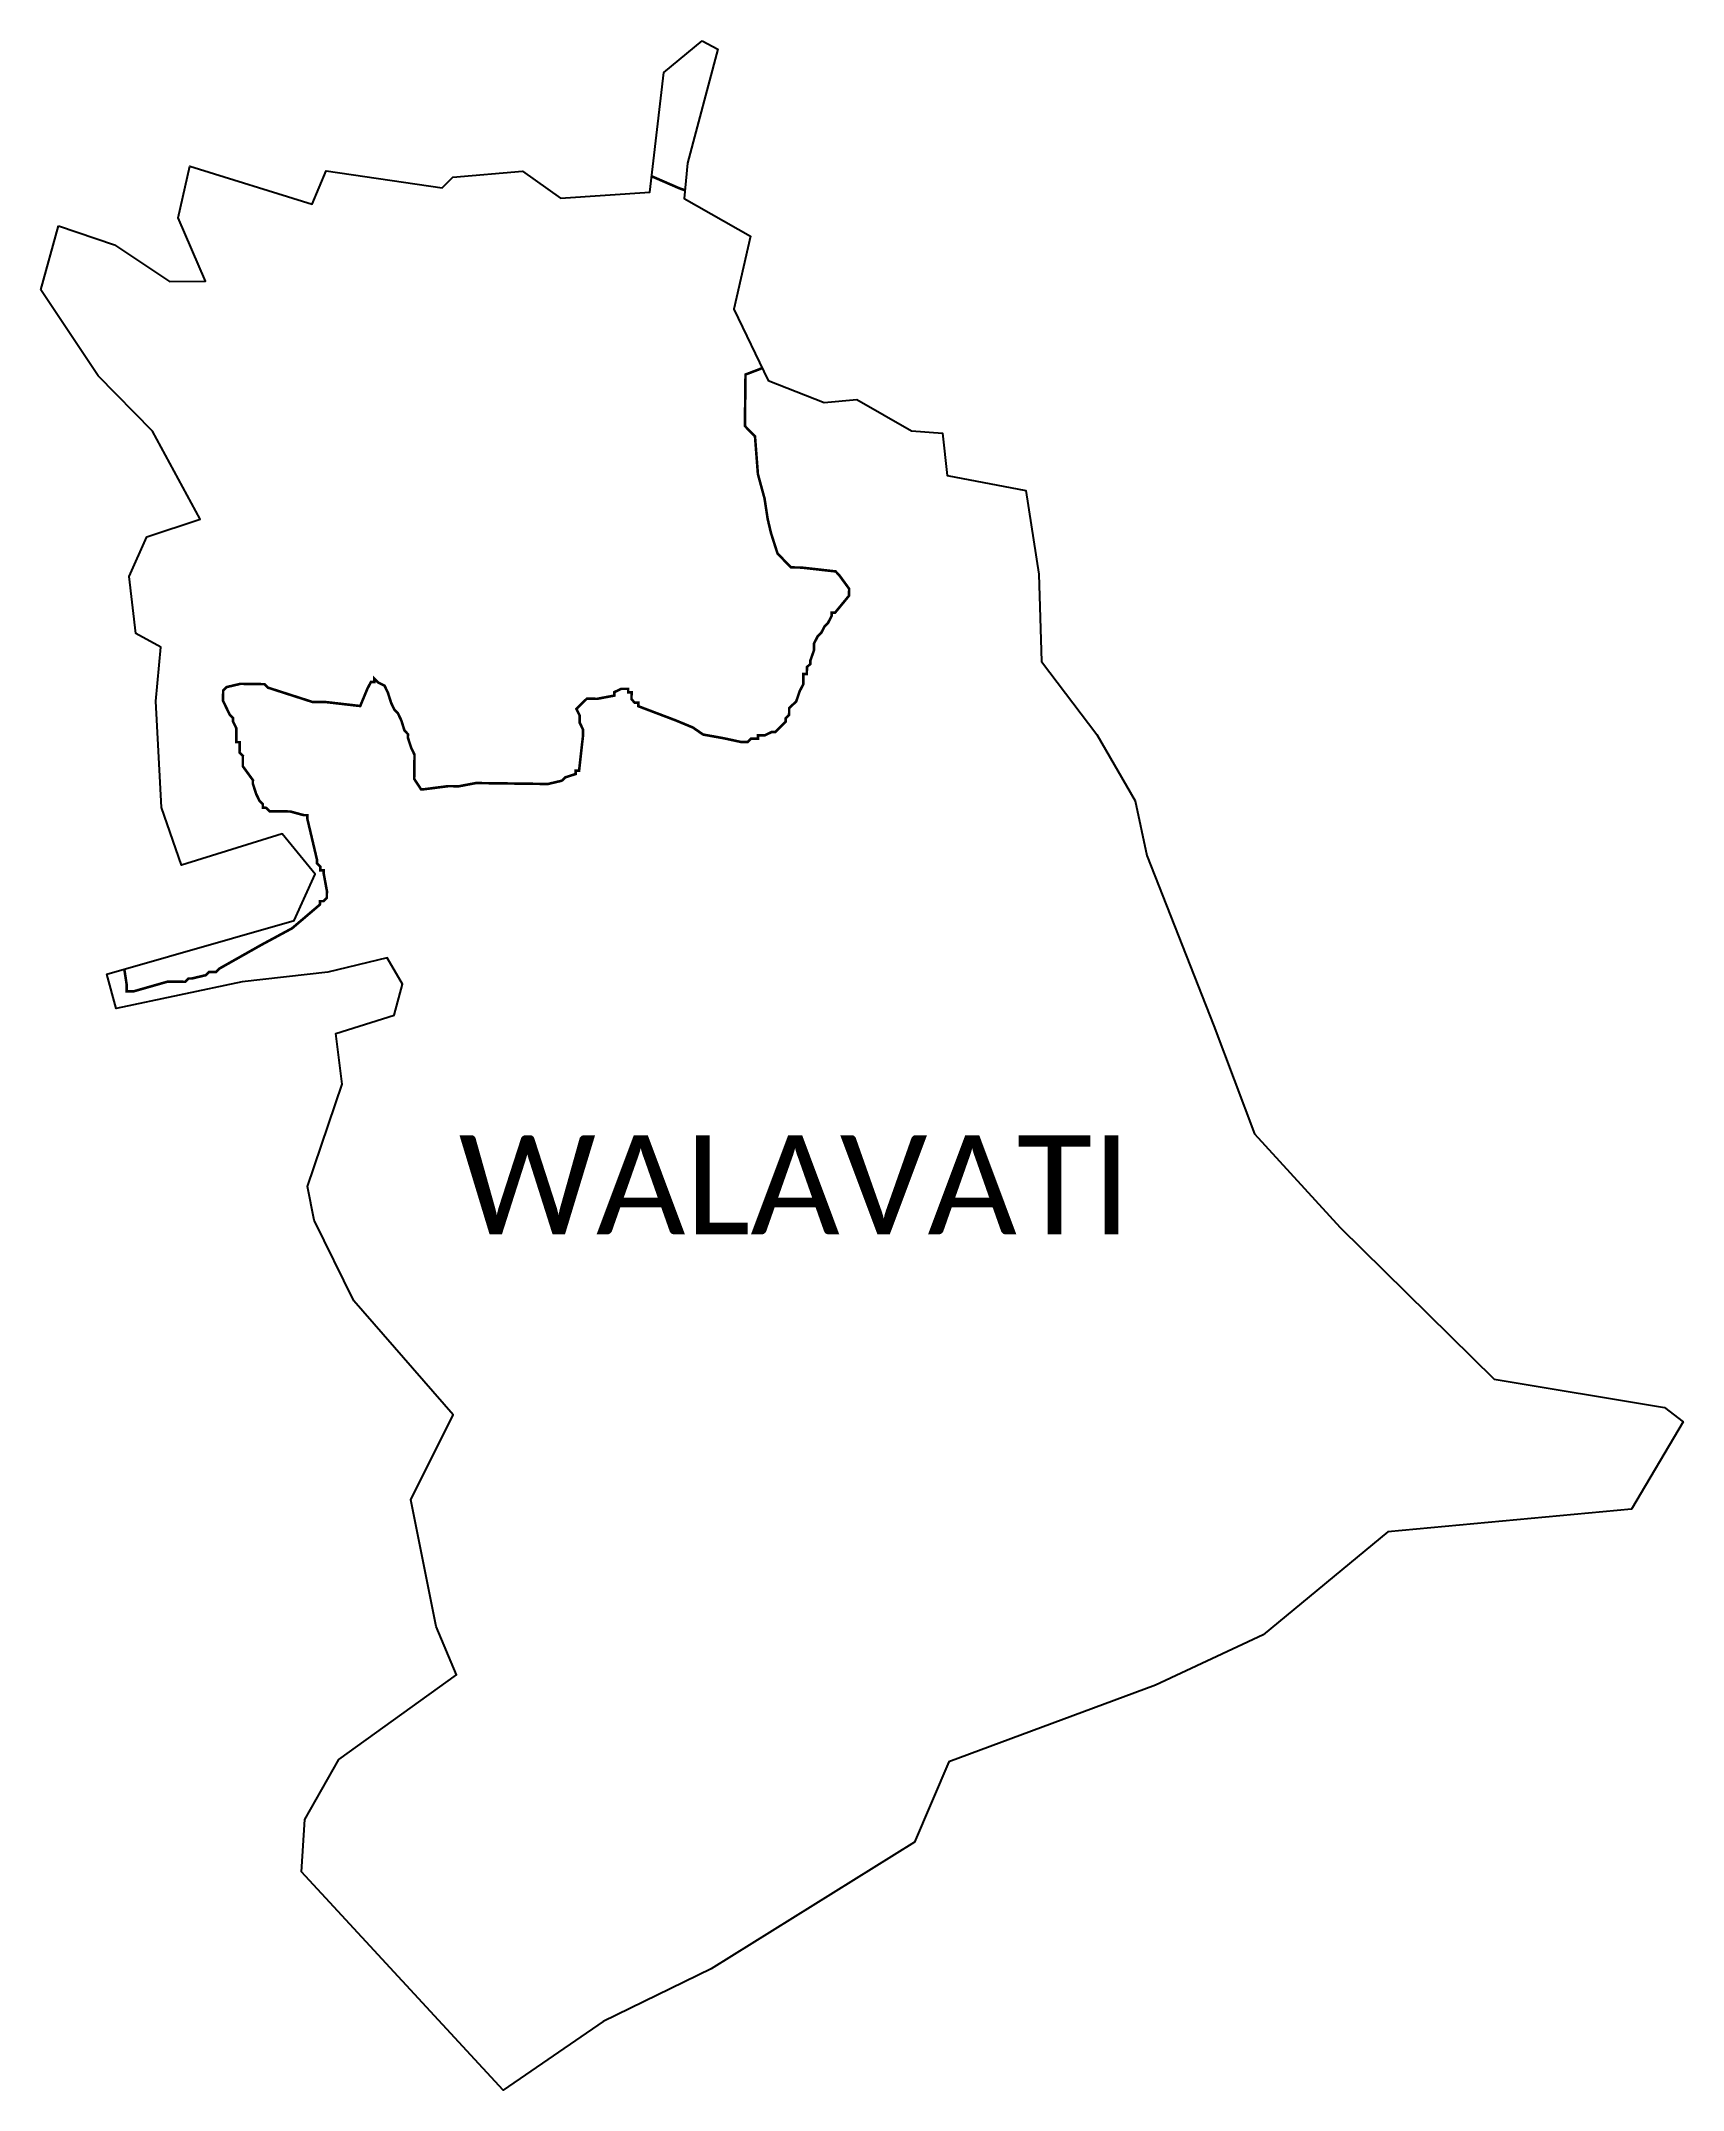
# Model space of a CAD drawing. Header units: metres. Extents: x 288530 to 290447, y 1999175 to 2001567.
import ezdxf

# ---------------------------------------------------------------- set-up
doc = ezdxf.new("R2010")
doc.units = ezdxf.units.M
for name, color, linetype in [('ddddd', 7, 'Continuous'), ('HAZARDS LINE', 1, 'Continuous'), ('VILLAGE BOUNDRY', 10, 'Continuous')]:
    doc.layers.add(name, color=color, linetype=linetype)
doc.styles.get("Standard").update_dxf_attribs({"font": 'simplex.shx'})

msp = doc.modelspace()

# ---------------------------------------------------------------- linework, layer by layer
at = {"color": 3, "flags": 128}
msp.add_lwpolyline([(288530.1, 2001276.2), (288550.5, 2001351)], dxfattribs=at)
at = {"layer": 'HAZARDS LINE', "lineweight": 18, "const_width": 3.01}
for points in [[(289281.7, 2001392.6), (289275.3, 2001394.8), (289243.1, 2001408.8)], [(288627.4, 2000483.3), (288630.1, 2000465.5), (288630, 2000457.5), (288638, 2000457.4), (288678.2, 2000468.9), (288698.3, 2000468.6), (288702.3, 2000472.5), (288706.3, 2000472.5), (288722.4, 2000476.3), (288726.5, 2000480.2), (288734.5, 2000480.1), (288738.5, 2000484.1), (288787, 2000511.5), (288823.3, 2000531.1), (288855.7, 2000558.7), (288855.8, 2000562.7), (288859.8, 2000562.7), (288863.8, 2000566.6), (288863.9, 2000574.6), (288860.2, 2000594.7), (288860.2, 2000598.7), (288856.2, 2000598.8), (288856.3, 2000602.8), (288852.3, 2000606.8), (288852.4, 2000610.8), (288841, 2000659.1), (288841, 2000663.1), (288837, 2000663.1), (288821.1, 2000667.4), (288797, 2000667.7), (288793.1, 2000671.7), (288789.1, 2000671.8), (288789.1, 2000675.8), (288785.2, 2000679.9), (288781.3, 2000687.9), (288777.4, 2000700), (288777.5, 2000704), (288765.7, 2000720.2), (288765.8, 2000732.2), (288761.9, 2000736.3), (288762, 2000748.3), (288758, 2000748.3), (288758.2, 2000764.4), (288754.3, 2000772.4), (288754.4, 2000776.4), (288750.4, 2000780.5), (288742.6, 2000796.6), (288742.8, 2000808.6), (288746.8, 2000812.6), (288762.9, 2000816.4), (288791, 2000816), (288794.9, 2000812), (288846.8, 2000795.3), (288862.8, 2000795.1), (288902.8, 2000790.5), (288911.1, 2000810.5), (288915.2, 2000818.4), (288919.2, 2000818.4), (288919.3, 2000822.4), (288923.2, 2000818.3), (288931.2, 2000814.2), (288935.1, 2000806.1), (288938.9, 2000794.1), (288942.8, 2000786), (288946.8, 2000781.9), (288950.7, 2000773.9), (288954.5, 2000761.8), (288958.5, 2000757.7), (288958.4, 2000753.7), (288962.3, 2000741.7), (288966.2, 2000733.6), (288965.8, 2000705.5), (288973.7, 2000693.4), (288977.7, 2000693.4), (289005.8, 2000697), (289017.8, 2000696.8), (289037.9, 2000700.6), (289122, 2000699.5), (289138.1, 2000703.3), (289142.1, 2000707.2), (289154.2, 2000711.1), (289154.3, 2000715.1), (289158.3, 2000715), (289162.8, 2000755.1), (289162.9, 2000763.1), (289159, 2000771.1), (289159.1, 2000779.2), (289155.2, 2000787.2), (289163.3, 2000795.1), (289167.4, 2000799.1), (289179.4, 2000798.9), (289199.5, 2000802.7), (289199.5, 2000806.7), (289207.6, 2000810.6), (289215.6, 2000810.5), (289215.6, 2000806.5), (289219.6, 2000806.4), (289219.5, 2000798.4), (289223.4, 2000794.3), (289227.4, 2000794.3), (289227.4, 2000790.3), (289271.2, 2000773.7), (289291.2, 2000765.4), (289303.1, 2000757.2), (289327.1, 2000752.9), (289347, 2000748.6), (289355, 2000748.5), (289359.1, 2000752.5), (289367.1, 2000752.4), (289367.2, 2000756.4), (289375.2, 2000756.3), (289383.2, 2000760.2), (289387.3, 2000760.1), (289391.3, 2000764.1), (289395.4, 2000768.1), (289399.4, 2000772), (289399.5, 2000776), (289403.5, 2000780), (289403.6, 2000788), (289411.8, 2000795.9), (289415.9, 2000807.9), (289420, 2000815.8), (289420.2, 2000827.8), (289424.2, 2000827.8), (289424.3, 2000835.8), (289428.4, 2000839.8), (289428.4, 2000843.8), (289432.6, 2000855.7), (289432.7, 2000863.7), (289436.8, 2000871.7), (289440.9, 2000875.7), (289445, 2000883.6), (289449, 2000887.6), (289453.1, 2000895.5), (289453.2, 2000899.5), (289457.2, 2000899.5), (289473.5, 2000919.3), (289473.6, 2000927.3), (289461.8, 2000943.5), (289457.8, 2000947.6), (289417.8, 2000952.1), (289405.8, 2000952.3), (289401.8, 2000956.3), (289390, 2000968.5), (289386.1, 2000980.6), (289382.3, 2000992.6), (289378.5, 2001008.7), (289374.8, 2001032.8), (289367.1, 2001061), (289363.7, 2001105.1), (289351.9, 2001117.3), (289352.6, 2001177.4), (289372.3, 2001184.9)]]:
    msp.add_lwpolyline(points, dxfattribs=at)
at = {"layer": 'VILLAGE BOUNDRY', "color": 3}
for points in [[(289301.9, 2001566.7, 0), (289320.2, 2001557.3, 0), (289284.8, 2001424, 0), (289280.8, 2001383, 0), (289358.6, 2001338.9, 0), (289339.1, 2001253.6, 0), (289379.2, 2001170.6, 0), (289444.3, 2001144.7, 0), (289482.5, 2001148.3, 0), (289546.3, 2001111.5, 0), (289582.7, 2001109.1, 0), (289587.9, 2001059.6, 0), (289679.8, 2001041.9, 0), (289695.1, 2000944.4, 0), (289698.3, 2000842.4, 0), (289762.6, 2000757.4, 0), (289807.7, 2000679.9, 0), (289821, 2000615.9, 0), (289899.2, 2000417.4, 0), (289946.8, 2000291, 0), (290046.9, 2000181.9, 0), (290226.7, 2000004.8, 0), (290425.5, 1999971.6, 0), (290447.1, 1999955.2, 0), (290386.8, 1999852.9, 0), (290102.4, 1999826.8, 0), (289957, 1999706.6, 0), (289831.2, 1999647.8, 0), (289589.9, 1999558.2, 0), (289549.9, 1999464.5, 0), (289312.4, 1999316.4, 0), (289186.3, 1999255.2, 0), (289069.8, 1999175.1, 0), (288834.4, 1999429.6, 0), (288838.3, 1999490.7, 0), (288877.9, 1999560.8, 0), (289015.1, 1999659.7, 0), (288991.5, 1999716.3, 0), (288961.9, 1999863.9, 0), (289011.3, 1999963.1, 0), (288895.5, 2000096.4, 0), (288849.1, 2000190.3, 0), (288841.1, 2000229.8, 0), (288881.9, 2000349.1, 0), (288874.4, 2000408.2, 0), (288942.4, 2000429.6, 0), (288952.1, 2000465.9, 0), (288934.1, 2000496.5, 0), (288865.1, 2000479.8, 0), (288764.8, 2000468.4, 0), (288617.8, 2000437.3, 0), (288607, 2000477.5, 0), (288825.7, 2000540.3, 0), (288850.1, 2000594.2, 0), (288811.5, 2000641.4, 0), (288694.1, 2000604.7, 0), (288670.6, 2000671.9, 0), (288664, 2000796, 0), (288670.2, 2000859.3, 0), (288640.7, 2000875.1, 0), (288633.1, 2000941.7, 0), (288653.6, 2000988.1, 0), (288715.8, 2001008.5, 0), (288660.3, 2001111.2, 0), (288596.8, 2001175.9, 0), (288530.1, 2001276.2, 0)], [(288550.5, 2001351, 0), (288615.8, 2001328.8, 0), (288680.3, 2001285.8, 0), (288722, 2001286.3, 0), (288690.2, 2001360.4, 0), (288703.9, 2001420.6, 0), (288846.5, 2001376.1, 0), (288863.2, 2001415.3, 0), (288998.5, 2001395.3, 0), (289010.9, 2001407.9, 0), (289092.4, 2001414.8, 0), (289136.6, 2001383.2, 0), (289240.9, 2001390.1, 0), (289257.2, 2001529.8, 0), (289301.9, 2001566.7, 0), (289301.9, 2001566.7, 0)]]:
    msp.add_polyline3d(points, dxfattribs=at)

# ---------------------------------------------------------------- texts
at = {"layer": 'ddddd', "insert": (289017.6, 2000289.6), "char_height": 115.739, "attachment_point": 1}
msp.add_mtext_dynamic_manual_height_columns('{\\fCalibri|b0|i0|c0|p34;WALAVATI}', width=1448.99, gutter_width=0.772, heights=[0], dxfattribs=at)

doc.saveas('drawing.dxf')
